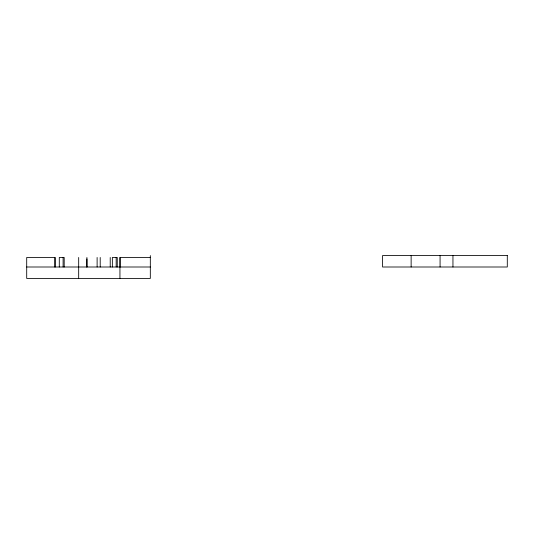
<?xml version="1.0" encoding="UTF-8"?>
<svg xmlns="http://www.w3.org/2000/svg" width="534" height="534" viewBox="0 0 534 534"><rect width="100%" height="100%" fill="white"/><g stroke="black" fill="none" stroke-linecap="round" stroke-linejoin="round"><path stroke-width="0.8" d="M86.908 266.913L86.922 258.957M150.321 257.475L119.943 257.475L119.943 278.428M26.7 267L150.321 267M452.952 255.572L452.952 267M440.076 255.572L440.076 267M411.133 255.572L411.133 267M150.321 255.572L150.321 278.428L26.7 278.428L26.7 257.475L54.848 257.475L54.848 267M120.097 257.475L120.097 267M117.26 267L117.26 257.475L112.36 257.475L112.36 267M116.172 257.475L116.172 267M110.224 257.475L110.224 267M100.205 257.475L100.205 267M97.115 257.475L97.115 267M86.908 257.475L86.922 267.12M78.678 257.475L78.678 278.428M64.193 267L64.193 257.475L59.294 257.475L59.294 267M63.105 257.475L63.105 267M55.182 257.475L55.182 267M507.3 255.572L382.551 255.572L382.551 267L507.3 267L507.3 255.572"/></g></svg>
